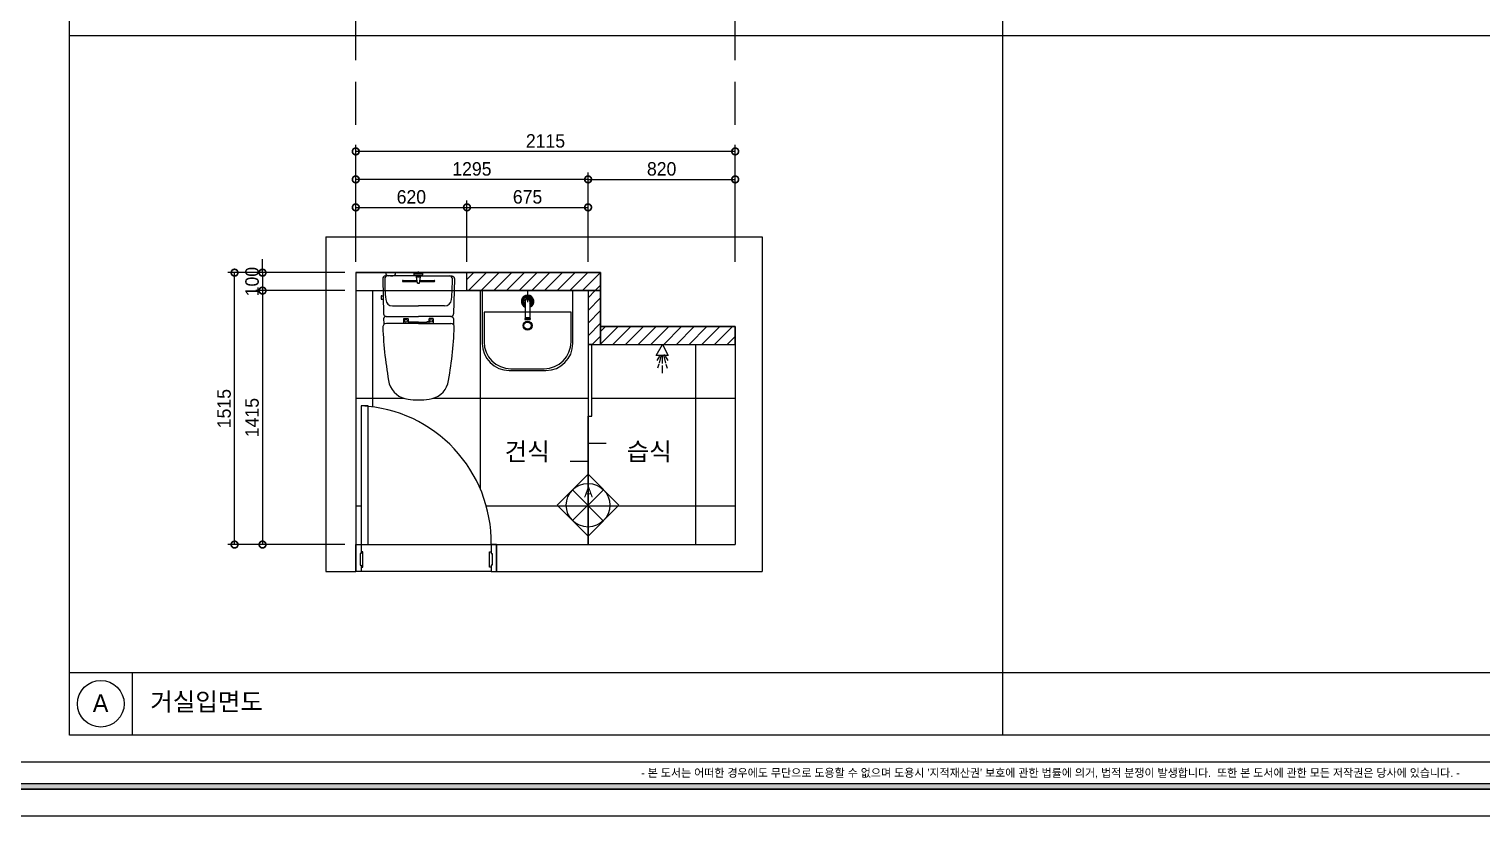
# Model space of a CAD drawing. Header units: inches. Extents: x 211248 to 488355, y -41604 to -7105.
# Drawn here: x 267673 to 275771, y -25825 to -21440 of the extents above; entities that cross this region are included whole.
import ezdxf
from ezdxf.enums import TextEntityAlignment as Align

# ---------------------------------------------------------------- set-up
doc = ezdxf.new("R2010")
doc.units = ezdxf.units.IN
doc.header["$LTSCALE"] = 60
doc.header["$MEASUREMENT"] = 0
doc.linetypes.add('DH-HID2', pattern=[1.2, 0.8, -0.4])
doc.linetypes.add('HIDDEN', pattern=[0.375, 0.25, -0.125])
for name, color, linetype in [('0-ELC TEXT', 7, 'Continuous'), ('03-WAL NEW', 3, 'Continuous'), ('06-FUR', 6, 'Continuous'), ('07-DIM', 5, 'Continuous'), ('07-DIM WAL', 5, 'Continuous'), ('08-HAT', 8, 'Continuous'), ('15 HAT', 252, 'Continuous'), ('2-con', 2, 'Continuous'), ('BATH', 4, 'Continuous'), ('CO-BATH', 6, 'Continuous'), ('door(c4)', 4, 'Continuous'), ('door(c8)', 8, 'Continuous'), ('F-SYM', 7, 'Continuous'), ('fin', 5, 'Continuous'), ('FORM(YOURNAME)-1', 1, 'Continuous'), ('FORM(YOURNAME)-11', 1, 'Continuous'), ('HL', 6, 'HIDDEN'), ('TOILET-1', 6, 'Continuous'), ('TT1', 7, 'Continuous'), ('욕실설비', 3, 'Continuous')]:
    doc.layers.add(name, color=color, linetype=linetype)
doc.styles.add('YOURNAME', font='HY울릉도M.TTF')
doc.styles.add('스타일1', font='Korail_Round_Gothic_Light.ttf')
doc.styles.add('코레일둥고', font='Korail_Round_Gothic_Medium.ttf')
doc.dimstyles.new('30', dxfattribs={"dimscale": 30, "dimtxt": 2.5, "dimasz": 2.5, "dimexe": 1.25, "dimexo": 2, "dimtad": 1, "dimdec": 0, "dimtxsty": '스타일1', "dimblk": 'DOTSMALL', "dimcen": 2.5, "dimclrd": 1, "dimclre": 1, "dimclrt": 7, "dimadec": 0, "dimazin": 0, "dimtfac": 1, "dimtdec": 0, "dimtix": 1, "dimtmove": 0, "dimatfit": 3, "dimldrblk": 'DOTSMALL', "dimfxl": 0, "dimarcsym": 0})
pattern_1 = [(90, (270788.5, -22897.6), (-600, 4e-14), []), (180, (270788.5, -22897.6), (-7e-14, -600), [])]
pattern_2 = [(45, (271720.28, -247148.795), (-35.355339, 35.355339), [])]

# ---------------------------------------------------------------- blocks, each defined once
blk = doc.blocks.new('A$C4B2D31F0')
for p, q in [((168.9, 707.3), (216.9, 707.3)), ((192.9, 707.3), (192.9, 716))]:
    blk.add_line(p, q)
at = {"layer": 'fin', "color": 4}
for p, q in [((185, 690.9), (20.4, 690.9)), ((37.2, 692.3), (24.7, 692.3)), ((37.2, 692.3), (49.7, 692.3)), ((200.9, 690.9), (365.5, 690.9)), ((47.7, 523.7), (192.9, 523.7)), ((338.2, 523.7), (192.9, 523.7)), ((12.6, 465.9), (192.9, 465.9)), ((192.9, 426.6), (13.7, 426.6)), ((373.3, 465.9), (192.9, 465.9)), ((192.9, 426.6), (372.2, 426.6))]:
    blk.add_line(p, q, dxfattribs=at)
for points in [[(20.4, 690.9), (7.9, 690.9, 0.421209), (-7.1, 675.5), (-2.4, 480.5, 0.001659)], [(365.5, 690.9), (378, 690.9, -0.421209), (392.9, 675.5), (388.3, 480.5, -0.001659)], [(12.6, 465.9, 0.371724), (-1.8, 451.2, 0.003515), (-1, 420.3, 0.320541)], [(373.3, 465.9, -0.371724), (387.7, 451.2, -0.003515), (386.9, 420.3, -0.320541)]]:
    blk.add_lwpolyline(points, format="xyb", dxfattribs=at)
for centre, radius, start, end in [((1004.3, 663.1), 1000, 179.31159, 185.94375), ((20.4, 674.9), 16, 90, 179.31159), ((24.7, 707.3), 15, 180, 270), ((49.7, 707.3), 15, 270, 0), ((365.5, 674.9), 16, 0.68841, 90), ((-618.4, 663.1), 1000, 354.05625, 0.68841), ((49.4, 563.7), 40, 185.94375, 267.51291), ((336.5, 563.7), 40, 272.48709, 354.05625), ((13.7, 406.6), 20, 90, 182.3333), ((2197.7, 495.6), 2205.9, 182.3333, 190.60807), ((12.6, 480.9), 15, 181.36509, 270), ((-1811.8, 495.6), 2205.9, 349.39193, 357.6667), ((372.2, 406.6), 20, 357.6667, 90), ((373.3, 480.9), 15, 270, 358.63491), ((148.7, 128.9), 125.5, 198.2964, 263.42408), ((237.2, 128.9), 125.5, 276.57592, 341.7036), ((192.9, 405.9), 405.9, 261.69926, 270), ((192.9, 405.9), 405.9, 270, 278.30074)]:
    blk.add_arc(centre, radius, start, end, dxfattribs=at)
at = {"layer": 'HL', "linetype": 'Continuous'}
for p, q in [((106.4, 666.3), (184.4, 666.3)), ((106.4, 659.3), (185.5, 659.3)), ((168.9, 697.3), (168.9, 707.3)), ((168.9, 697.3), (216.9, 697.3)), ((186, 692.5), (180.6, 697.3)), ((181.6, 685.5), (186, 692.5)), ((187, 651.2), (181.6, 685.5)), ((181.6, 685.5), (204.3, 685.5)), ((186, 692.5), (199.9, 692.5)), ((187, 651.2), (198.9, 651.2)), ((198.9, 651.2), (204.3, 685.5)), ((199.9, 692.5), (205.3, 697.3)), ((204.3, 685.5), (199.9, 692.5)), ((200.4, 659.3), (279.4, 659.3)), ((201.4, 666.3), (279.4, 666.3)), ((216.9, 697.3), (216.9, 707.3)), ((-16, 576.9), (-16, 564.8)), ((-12, 580.9), (-4.8, 580.9)), ((-12, 560.8), (-4.3, 560.8)), ((192.9, 433.7), (146.6, 433.7)), ((192.9, 433.7), (239.3, 433.7))]:
    blk.add_line(p, q, dxfattribs=at)
for points in [[(110.4, 426.6), (110.4, 450.8, -0.414214), (114.4, 454.8), (130.9, 454.8, -0.414214), (134.9, 450.8), (134.9, 435.2), (134.9, 426.6)], [(134.9, 435.2), (144.6, 435.2, -0.414214), (146.6, 433.2), (146.6, 426.6)], [(251, 435.2), (241.3, 435.2, 0.414214), (239.3, 433.2), (239.3, 426.6)], [(275.5, 426.6), (275.5, 450.8, 0.414214), (271.5, 454.8), (255, 454.8, 0.414214), (251, 450.8), (251, 435.2), (251, 426.6)]]:
    blk.add_lwpolyline(points, format="xyb", dxfattribs=at)
for centre in [(122.9, 440.9), (262.9, 440.9)]:
    blk.add_circle(centre, 8, dxfattribs=at)
for centre, radius, start, end in [((106.4, 662.8), 3.5, 90, 270), ((279.4, 662.8), 3.5, 270, 90), ((-12, 576.9), 4, 90, 180), ((-12, 564.8), 4, 180, 270)]:
    blk.add_arc(centre, radius, start, end, dxfattribs=at)
blk = doc.blocks.new('B-003')
blk.add_line((0, 0), (0, -65))
at = {"layer": 'CO-BATH'}
for p, q in [((-252.5, 0), (-252.5, -295)), ((252.5, 0), (-252.5, 0)), ((252.5, -295), (252.5, 0)), ((-102.5, -445), (102.5, -445))]:
    blk.add_line(p, q, dxfattribs=at)
at = {"layer": 'CO-BATH', "color": 8}
for p, q in [((-12.5, -60), (-12.5, -150.5)), ((12.5, -60), (12.5, -150.5)), ((-242.5, -120), (-242.5, -285)), ((242.5, -120), (-242.5, -120)), ((-14.5, -155.5), (-14.5, -160.5)), ((-14.5, -160.5), (14.5, -160.5)), ((-13.5, -150.5), (-13.5, -155.5)), ((13.5, -150.5), (13.5, -155.5)), ((14.5, -155.5), (14.5, -160.5)), ((242.5, -285), (242.5, -120)), ((-92.5, -435), (92.5, -435))]:
    blk.add_line(p, q, dxfattribs=at)
at = {"layer": 'CO-BATH', "color": 251}
for p, q in [((-14.5, -155.5), (14.5, -155.5)), ((-13.5, -150.5), (13.5, -150.5))]:
    blk.add_line(p, q, dxfattribs=at)
at = {"layer": 'CO-BATH', "color": 8}
blk.add_circle((0, -195), 25, dxfattribs=at)
at = {"layer": 'CO-BATH', "color": 251}
blk.add_circle((0, -195), 20, dxfattribs=at)
at = {"layer": 'CO-BATH', "color": 8}
for centre, radius, start, end in [((0, -60), 35, 290.92481, 249.07514), ((0, -60), 12.5, 359.99998, 179.99998), ((-92.5, -285), 150, 180, 270), ((92.5, -285), 150, 270, 0)]:
    blk.add_arc(centre, radius, start, end, dxfattribs=at)
at = {"layer": 'CO-BATH', "color": 251}
for radius, start, end in [(30, 294.62429, 245.37566), (25, 299.99998, 239.99998), (18, 313.98294, 226.01701)]:
    blk.add_arc((0, -60), radius, start, end, dxfattribs=at)
at = {"layer": 'CO-BATH'}
for centre, start, end in [((-102.5, -295), 180, 270), ((102.5, -295), 270, 0)]:
    blk.add_arc(centre, 150, start, end, dxfattribs=at)
blk = doc.blocks.new('AC-8')
at = {"layer": 'BATH'}
for p, q in [((-51, 54), (0, 143)), ((0, 143), (45, 54)), ((45, 54), (-51, 54)), ((-25, 47), (-46, 12)), ((-14, 47), (-28, -8)), ((-2, 49), (-2, -11)), ((10, 47), (25, -8)), ((22, 47), (43, 12)), ((-31, -16), (-41, -49)), ((-2, -27), (-2, -89)), ((28, -16), (38, -49))]:
    blk.add_line(p, q, dxfattribs=at)
blk = doc.blocks.new('A$C1AC25B95')
at = {"layer": '욕실설비', "color": 8}
for p, q in [((28, 72), (28, 75)), ((53, 74), (53, 75))]:
    blk.add_line(p, q, dxfattribs=at)
at = {"layer": 'TOILET-1', "linetype": 'Continuous', "xscale": 0.873786407766195, "yscale": 0.873786407766195, "zscale": 0.873786407766195, "rotation": 180}
blk.add_blockref('AC-8', (40, 125), dxfattribs=at)
blk = doc.blocks.new('_DOTSMALL')
at = {"color": 0, "linetype": 'ByBlock', "const_width": 0.5}
blk.add_lwpolyline([(-0.0625, 0, 1), (0.0625, 0, 1)], format="xyb", close=True, dxfattribs=at)
blk = doc.blocks.new('*D336')
at = {"layer": '07-DIM', "color": 1, "lineweight": -2}
for p, q in [((269433.5, -22797.6), (268780.4, -22797.6)), ((268817.9, -24312.6), (268817.9, -22797.6)), ((269433.5, -24312.6), (268780.4, -24312.6))]:
    blk.add_line(p, q, dxfattribs=at)
at = {"layer": 'Defpoints', "color": 0}
for p in [(268817.9, -22797.6), (269493.5, -22797.6), (269493.5, -24312.6)]:
    blk.add_point(p, dxfattribs=at)
at = {"layer": '07-DIM', "color": 1, "lineweight": -2, "xscale": 75, "yscale": 75, "zscale": 75}
for p, rotation in [((268817.9, -22797.6), 90), ((268817.9, -24312.6), 270)]:
    blk.add_blockref('_DOTSMALL', p, dxfattribs=dict(at, rotation=rotation))
at = {"layer": '07-DIM', "color": 7, "insert": (268759.9, -23555.1), "char_height": 75, "attachment_point": 5, "rotation": 90, "style": '스타일1'}
blk.add_mtext('1515', dxfattribs=at)
blk = doc.blocks.new('*D337')
at = {"layer": '07-DIM', "color": 1, "lineweight": -2}
for p, q in [((268973.8, -22797.6), (268973.8, -22722.6)), ((269433.5, -22797.6), (268936.3, -22797.6)), ((268973.8, -22797.6), (268973.8, -22897.6)), ((269433.5, -22897.6), (268936.3, -22897.6)), ((268973.8, -22897.6), (268973.8, -22972.6))]:
    blk.add_line(p, q, dxfattribs=at)
at = {"layer": 'Defpoints', "color": 0}
for p in [(269493.5, -22797.6), (268973.8, -22897.6), (269493.5, -22897.6)]:
    blk.add_point(p, dxfattribs=at)
at = {"layer": '07-DIM', "color": 1, "lineweight": -2, "xscale": 75, "yscale": 75, "zscale": 75}
for p, rotation in [((268973.8, -22797.6), 270), ((268973.8, -22897.6), 90)]:
    blk.add_blockref('_DOTSMALL', p, dxfattribs=dict(at, rotation=rotation))
at = {"layer": '07-DIM', "color": 7, "insert": (268915.8, -22847.6), "char_height": 75, "attachment_point": 5, "rotation": 90, "style": '스타일1'}
blk.add_mtext('100', dxfattribs=at)
blk = doc.blocks.new('*D338')
at = {"layer": '07-DIM', "color": 1, "lineweight": -2}
for p, q in [((269433.5, -22897.6), (268936.3, -22897.6)), ((268973.8, -22897.6), (268973.8, -24312.6)), ((269433.5, -24312.6), (268936.3, -24312.6))]:
    blk.add_line(p, q, dxfattribs=at)
at = {"layer": 'Defpoints', "color": 0}
for p in [(269493.5, -22897.6), (268973.8, -24312.6), (269493.5, -24312.6)]:
    blk.add_point(p, dxfattribs=at)
at = {"layer": '07-DIM', "color": 1, "lineweight": -2, "xscale": 75, "yscale": 75, "zscale": 75}
for p, rotation in [((268973.8, -22897.6), 90), ((268973.8, -24312.6), 270)]:
    blk.add_blockref('_DOTSMALL', p, dxfattribs=dict(at, rotation=rotation))
at = {"layer": '07-DIM', "color": 7, "insert": (268915.8, -23605.1), "char_height": 75, "attachment_point": 5, "rotation": 90, "style": '스타일1'}
blk.add_mtext('1415', dxfattribs=at)
blk = doc.blocks.new('*D339')
at = {"layer": '07-DIM', "color": 1, "lineweight": -2}
for p, q in [((269493.5, -22737.6), (269493.5, -22084.5)), ((271608.5, -22737.6), (271608.5, -22084.5)), ((271608.5, -22122), (269493.5, -22122))]:
    blk.add_line(p, q, dxfattribs=at)
at = {"layer": 'Defpoints', "color": 0}
for p in [(269493.5, -22122), (269493.5, -22797.6), (271608.5, -22797.6)]:
    blk.add_point(p, dxfattribs=at)
at = {"layer": '07-DIM', "color": 1, "lineweight": -2, "xscale": 75, "yscale": 75, "zscale": 75, "rotation": 180}
blk.add_blockref('_DOTSMALL', (269493.5, -22122), dxfattribs=at)
at = {"layer": '07-DIM', "color": 1, "lineweight": -2, "xscale": 75, "yscale": 75, "zscale": 75}
blk.add_blockref('_DOTSMALL', (271608.5, -22122), dxfattribs=at)
at = {"layer": '07-DIM', "color": 7, "insert": (270551, -22064), "char_height": 75, "attachment_point": 5, "style": '스타일1'}
blk.add_mtext('2115', dxfattribs=at)
blk = doc.blocks.new('*D340')
at = {"layer": '07-DIM', "color": 1, "lineweight": -2}
for p, q in [((270788.5, -22737.6), (270788.5, -22240.4)), ((271608.5, -22737.6), (271608.5, -22240.4)), ((270788.5, -22277.9), (271608.5, -22277.9))]:
    blk.add_line(p, q, dxfattribs=at)
at = {"layer": 'Defpoints', "color": 0}
for p in [(271608.5, -22277.9), (270788.5, -22797.6), (271608.5, -22797.6)]:
    blk.add_point(p, dxfattribs=at)
at = {"layer": '07-DIM', "color": 1, "lineweight": -2, "xscale": 75, "yscale": 75, "zscale": 75, "rotation": 180}
blk.add_blockref('_DOTSMALL', (270788.5, -22277.9), dxfattribs=at)
at = {"layer": '07-DIM', "color": 1, "lineweight": -2, "xscale": 75, "yscale": 75, "zscale": 75}
blk.add_blockref('_DOTSMALL', (271608.5, -22277.9), dxfattribs=at)
at = {"layer": '07-DIM', "color": 7, "insert": (271198.5, -22219.9), "char_height": 75, "attachment_point": 5, "style": '스타일1'}
blk.add_mtext('820', dxfattribs=at)
blk = doc.blocks.new('*D341')
at = {"layer": '07-DIM', "color": 1, "lineweight": -2}
for p, q in [((269493.5, -22737.6), (269493.5, -22240.4)), ((270788.5, -22737.6), (270788.5, -22240.4)), ((270788.5, -22277.9), (269493.5, -22277.9))]:
    blk.add_line(p, q, dxfattribs=at)
at = {"layer": 'Defpoints', "color": 0}
for p in [(269493.5, -22277.9), (269493.5, -22797.6), (270788.5, -22797.6)]:
    blk.add_point(p, dxfattribs=at)
at = {"layer": '07-DIM', "color": 1, "lineweight": -2, "xscale": 75, "yscale": 75, "zscale": 75, "rotation": 180}
blk.add_blockref('_DOTSMALL', (269493.5, -22277.9), dxfattribs=at)
at = {"layer": '07-DIM', "color": 1, "lineweight": -2, "xscale": 75, "yscale": 75, "zscale": 75}
blk.add_blockref('_DOTSMALL', (270788.5, -22277.9), dxfattribs=at)
at = {"layer": '07-DIM', "color": 7, "insert": (270141, -22219.9), "char_height": 75, "attachment_point": 5, "style": '스타일1'}
blk.add_mtext('1295', dxfattribs=at)
blk = doc.blocks.new('*D342')
at = {"layer": '07-DIM', "color": 1, "lineweight": -2}
for p, q in [((270113.5, -22737.6), (270113.5, -22396.3)), ((270788.5, -22737.6), (270788.5, -22396.3)), ((270113.5, -22433.8), (270788.5, -22433.8))]:
    blk.add_line(p, q, dxfattribs=at)
at = {"layer": 'Defpoints', "color": 0}
for p in [(270788.5, -22433.8), (270113.5, -22797.6), (270788.5, -22797.6)]:
    blk.add_point(p, dxfattribs=at)
at = {"layer": '07-DIM', "color": 1, "lineweight": -2, "xscale": 75, "yscale": 75, "zscale": 75, "rotation": 180}
blk.add_blockref('_DOTSMALL', (270113.5, -22433.8), dxfattribs=at)
at = {"layer": '07-DIM', "color": 1, "lineweight": -2, "xscale": 75, "yscale": 75, "zscale": 75}
blk.add_blockref('_DOTSMALL', (270788.5, -22433.8), dxfattribs=at)
at = {"layer": '07-DIM', "color": 7, "insert": (270451, -22375.8), "char_height": 75, "attachment_point": 5, "style": '스타일1'}
blk.add_mtext('675', dxfattribs=at)
blk = doc.blocks.new('*D343')
at = {"layer": '07-DIM', "color": 1, "lineweight": -2}
for p, q in [((269493.5, -22737.6), (269493.5, -22396.3)), ((270113.5, -22737.6), (270113.5, -22396.3)), ((269493.5, -22433.8), (270113.5, -22433.8))]:
    blk.add_line(p, q, dxfattribs=at)
at = {"layer": 'Defpoints', "color": 0}
for p in [(270113.5, -22433.8), (269493.5, -22797.6), (270113.5, -22797.6)]:
    blk.add_point(p, dxfattribs=at)
at = {"layer": '07-DIM', "color": 1, "lineweight": -2, "xscale": 75, "yscale": 75, "zscale": 75, "rotation": 180}
blk.add_blockref('_DOTSMALL', (269493.5, -22433.8), dxfattribs=at)
at = {"layer": '07-DIM', "color": 1, "lineweight": -2, "xscale": 75, "yscale": 75, "zscale": 75}
blk.add_blockref('_DOTSMALL', (270113.5, -22433.8), dxfattribs=at)
at = {"layer": '07-DIM', "color": 7, "insert": (269803.5, -22375.8), "char_height": 75, "attachment_point": 5, "style": '스타일1'}
blk.add_mtext('620', dxfattribs=at)
blk = doc.blocks.new('FORM-ELEVATION')
at = {"layer": 'FORM(YOURNAME)-11'}
h = blk.add_hatch(color=256, dxfattribs=at)
h.dxf.hatch_style = 1
h.paths.add_polyline_path([(-10309, 35708), (71691, 35708), (71691, 35508), (-10309, 35508)])
h.paths.add_polyline_path([(-10309, -21492), (71691, -21492), (71691, -21692), (-10309, -21692)])
at = {"layer": 'Defpoints', "color": 158}
blk.add_line((62481, -20692), (-10309, -20692), dxfattribs=at)
for points in [[(-10309, -21692), (71691, -21692), (71691, 35708), (-10309, 35708)], [(-8309, 33708), (61071, 33708), (61071, -19692), (-8309, -19692)]]:
    blk.add_lwpolyline(points, close=True, dxfattribs=at)
at = {"layer": 'FORM(YOURNAME)-11', "color": 250}
blk.add_lwpolyline([(-11309, -22692), (72691, -22692), (72691, 36708), (-11309, 36708)], close=True, dxfattribs=at)
at = {"layer": 'FORM(YOURNAME)-11'}
blk.add_lwpolyline([(-10309, -21492), (71691, -21492), (71691, -21692), (-10309, -21692)], close=True, dxfattribs=at)
at = {"layer": 'FORM(YOURNAME)-11', "color": 1, "style": 'YOURNAME'}
blk.add_text("- 본 도서는 어떠한 경우에도 무단으로 도용할 수 없으며 도용시 '지적재산권' 보호에 관한 법률에 의거, 법적 분쟁이 발생합니다.  또한 본 도서에 관한 모든 저작권은 당사에 있습니다. -", height=300, dxfattribs=at).set_placement((28146, -21092), align=Align.MIDDLE_CENTER)
at = {"layer": 'FORM(YOURNAME)-11', "color": 3, "style": 'YOURNAME'}
for tag, height, p in [('1', 450, (71041, -1219)), ('2', 450, (71041, -1863)), ('3', 450, (71041, -3150)), ('4', 450, (71041, -5081)), ('5', 515, (71041, -7398)), ('6', 515, (71041, -9650)), ('7', 515, (71041, -11903)), ('8', 515, (71041, -14155)), ('9', 515, (71041, -16408)), ('10', 515, (66791, -18596)), ('11', 515, (71041, -18660)), ('12', 515, (66791, -20848)), ('13', 515, (71041, -20848))]:
    blk.add_attdef(tag, text='', height=height, dxfattribs=at).set_placement(p, align=Align.MIDDLE_RIGHT)
blk = doc.blocks.new('*U465')
at = {"layer": 'FORM(YOURNAME)-1', "xscale": 0.15, "yscale": 0.15, "zscale": 0.15}
blk.add_blockref('FORM-ELEVATION', (269143.8, -22420.8), dxfattribs=at)

msp = doc.modelspace()

# ---------------------------------------------------------------- hatches: boundary and pattern name
at = {"layer": '0-ELC TEXT'}
h = msp.add_hatch(dxfattribs=at)
h.set_pattern_fill('_USER', color=140, scale=600, angle=90, double=1, pattern_type=0)
h.set_pattern_definition(pattern_1)
h.paths.add_polyline_path([(270788.5, -23197.6), (270788.5, -22897.6), (270703.5, -22897.6), (270703.5, -23192.6, -0.414214), (270553.5, -23342.6), (270348.5, -23342.6, -0.414214), (270198.5, -23192.6), (270198.5, -22897.6), (270041.9, -22897.6), (270038.9, -23026.3, -0.407252), (270023.9, -23041, -0.371724), (270038.3, -23055.7, -0.003515), (270037.4, -23086.6, -0.200323), (270042.8, -23101.1, -0.036121), (270006.9, -23417.3, -0.292078), (269902.1, -23502.6, -0.036235), (269843.5, -23506.9, -0.036235), (269784.9, -23502.6, -0.292078), (269680.1, -23417.3, -0.036121), (269644.2, -23101.1, -0.200323), (269649.6, -23086.6, -0.003515), (269648.8, -23055.7, -0.371724), (269663.2, -23041, -0.407252), (269648.2, -23026.3), (269646.2, -22946.1), (269638.6, -22946.1, -0.414214), (269634.6, -22942.1), (269634.6, -22930, -0.414214), (269638.6, -22926), (269645.8, -22926), (269645.1, -22897.6), (269493.5, -22897.6), (269493.5, -24312.6), (269523.5, -24312.6), (269523.5, -24312.6), (269523.5, -23539.6), (269563.5, -23539.6), (269563.5, -23542.6, -0.389166), (270248.5, -24312.6), (270278.5, -24312.6), (270788.5, -24312.6)])
h = msp.add_hatch(dxfattribs=at)
h.set_pattern_fill('_USER', color=140, scale=600, angle=90, double=1, pattern_type=0)
h.set_pattern_definition(pattern_1)
h.paths.add_polyline_path([(271608.5, -23197.6), (271203.5, -23197.6), (271234.8, -23258.7), (271168.6, -23258.7), (271203.5, -23197.6), (270858.5, -23197.6), (270808.5, -23197.6), (270808.5, -23597.6), (270788.5, -23597.6), (270788.5, -24312.6), (271608.5, -24312.6)])
at = {"layer": '08-HAT'}
h = msp.add_hatch(dxfattribs=at)
h.set_pattern_fill('_USER', color=8, scale=50, angle=45, pattern_type=0)
h.set_pattern_definition(pattern_2)
h.paths.add_polyline_path([(270113.5, -22797.6), (270113.5, -22897.6), (270858.5, -22897.6), (270858.5, -22797.6)])
h = msp.add_hatch(dxfattribs=at)
h.set_pattern_fill('_USER', color=8, scale=50, angle=45, pattern_type=0)
h.set_pattern_definition(pattern_2)
h.paths.add_polyline_path([(270788.5, -23197.6), (270858.5, -23197.6), (270858.5, -22897.6), (270788.5, -22897.6)])
h = msp.add_hatch(dxfattribs=at)
h.set_pattern_fill('_USER', color=8, scale=50, angle=45, pattern_type=0)
h.set_pattern_definition([(45, (271720.28, -224283.295), (-35.355339, 35.355339), [])])
h.paths.add_polyline_path([(270858.5, -23097.6), (270858.5, -23197.6), (271608.5, -23197.6), (271608.5, -23097.6)])

# ---------------------------------------------------------------- linework, layer by layer
for p, q in [((273101, -25374.5), (273101, -17364.5)), ((267897.5, -25024.5), (278304.5, -25024.5)), ((268247.5, -25024.5), (268247.5, -25374.5))]:
    msp.add_line(p, q)
msp.add_circle((268072.5, -25199.5), 130)
at = {"layer": '0-ELC TEXT', "color": 140}
msp.add_line((270788.5, -23197.6), (270788.5, -24312.6), dxfattribs=at)
at = {"layer": '03-WAL NEW'}
for points in [[(269493.5, -22897.6), (270858.5, -22897.6), (270858.5, -22797.6), (269493.5, -22797.6)], [(271608.5, -23197.6), (271608.5, -23097.6), (270858.5, -23097.6), (270858.5, -23197.6)]]:
    msp.add_lwpolyline(points, close=True, dxfattribs=at)
msp.add_lwpolyline([(270858.5, -22797.6), (270858.5, -22897.6), (270113.5, -22897.6), (270113.5, -22797.6), (270858.5, -22797.6)], dxfattribs=at)
at = {"layer": '03-WAL NEW', "color": 8}
msp.add_lwpolyline([(270688.5, -23847.6), (270788.5, -23847.6), (270788.5, -23747.6), (270888.5, -23747.6)], dxfattribs=at)
at = {"layer": '08-HAT'}
for p, q in [((269523.5, -24312.6), (270248.5, -24312.6)), ((270248.5, -24462.6), (269523.5, -24462.6))]:
    msp.add_line(p, q, dxfattribs=at)
at = {"layer": '08-HAT', "color": 8}
msp.add_lwpolyline([(270858.5, -23197.6), (270858.5, -22897.6), (270788.5, -22897.6), (270788.5, -23197.6)], close=True, dxfattribs=at)
at = {"layer": '2-con'}
for p, q in [((269326.5, -22597.6), (271758.5, -22597.6)), ((269326.5, -22597.6), (269326.5, -24462.6)), ((271758.5, -22597.6), (271758.5, -24462.6)), ((269493.5, -22797.6), (270858.5, -22797.6)), ((269493.5, -22797.6), (269493.5, -24462.6)), ((270858.5, -22797.6), (270858.5, -23097.6)), ((270858.5, -23097.6), (271608.5, -23097.6)), ((271608.5, -23097.6), (271608.5, -24312.6)), ((270858.5, -23197.6), (271608.5, -23197.6)), ((270251.5, -24312.6), (271608.5, -24312.6)), ((270278.5, -24312.6), (270278.5, -24462.6)), ((269326.5, -24462.6), (269493.5, -24462.6)), ((270251.5, -24462.6), (271758.5, -24462.6))]:
    msp.add_line(p, q, dxfattribs=at)
at = {"layer": 'CO-BATH', "color": 251, "linetype": 'DH-HID2', "ltscale": 5}
for p, q in [((269493.5, -22693.7), (269493.5, -20518.8)), ((271608.5, -22693.7), (271608.5, -20518.8))]:
    msp.add_line(p, q, dxfattribs=at)
at = {"layer": 'door(c4)'}
for p, q in [((269493.5, -24422.6), (269493.5, -24452.6)), ((269493.5, -24452.6), (269493.5, -24422.6))]:
    msp.add_line(p, q, dxfattribs=at)
msp.add_lwpolyline([(270808.5, -23597.6), (270808.5, -23197.6), (270788.5, -23197.6), (270788.5, -23597.6)], close=True, dxfattribs=at)
at = {"layer": 'door(c4)', "ltscale": 30}
for points in [[(269523.5, -24312.6), (269563.5, -24312.6), (269563.5, -23539.6), (269523.5, -23539.6)], [(269533.5, -24352.6), (269523.5, -24352.6), (269523.5, -24362.6), (269518.5, -24362.6), (269518.5, -24427.6), (269523.5, -24427.6), (269523.5, -24437.6), (269533.5, -24437.6)], [(270238.5, -24352.6), (270248.5, -24352.6), (270248.5, -24362.6), (270253.5, -24362.6), (270253.5, -24427.6), (270248.5, -24427.6), (270248.5, -24437.6), (270238.5, -24437.6)]]:
    msp.add_lwpolyline(points, close=True, dxfattribs=at)
for points in [[(269493.5, -24462.6), (269493.5, -24312.6), (269523.5, -24312.6), (269523.5, -24362.6), (269518.5, -24362.6), (269518.5, -24427.6), (269523.5, -24427.6), (269523.5, -24462.6), (269493.5, -24462.6)], [(270278.5, -24462.6), (270278.5, -24312.6), (270248.5, -24312.6), (270248.5, -24362.6), (270253.5, -24362.6), (270253.5, -24427.6), (270248.5, -24427.6), (270248.5, -24462.6), (270278.5, -24462.6)]]:
    msp.add_lwpolyline(points, dxfattribs=at)
at = {"layer": 'door(c8)', "ltscale": 0.3}
msp.add_arc((269486.3, -24301), 762.3, 359.12846, 87.20101, dxfattribs=at)
at = {"layer": 'F-SYM'}
msp.add_line((278714.2, -21479), (267897.5, -21479), dxfattribs=at)
at = {"layer": 'TT1'}
for p, q in [((270616.5, -24093.1), (270788.5, -23921.1)), ((270960.5, -24093.1), (270788.5, -23921.1)), ((270702.5, -24007.1), (270871.7, -24179.5)), ((270874.5, -24007.1), (270702.5, -24179.1)), ((270788.5, -24265.1), (270616.5, -24093.1)), ((270788.5, -24265.1), (270960.5, -24093.1))]:
    msp.add_line(p, q, dxfattribs=at)
msp.add_circle((270788.5, -24093.1), 121.6, dxfattribs=at)

# ---------------------------------------------------------------- block references
msp.add_blockref('A$C4B2D31F0', (269650.6, -23506.9))
at = {"layer": '06-FUR', "xscale": 0.7874015748031495, "yscale": 0.7874015748031495, "zscale": 0.7874015748031495, "rotation": 180}
msp.add_blockref('A$C1AC25B95', (271234.8, -23197.6), dxfattribs=at)
at = {"layer": '07-DIM WAL'}
msp.add_blockref('B-003', (270451, -22897.6), dxfattribs=at)
at = {"layer": '15 HAT'}
msp.add_blockref('*U465', (0, 0), dxfattribs=at)

# ---------------------------------------------------------------- texts
at = {"layer": '0-ELC TEXT', "style": '코레일둥고'}
for s, p in [('건식', (270323.5, -23844.3)), ('습식', (271003.5, -23844.3)), ('A', (268027.5, -25246.3)), ('거실입면도', (268348.4, -25238.4))]:
    msp.add_text(s, height=100, dxfattribs=at).set_placement(p)
at = {"layer": 'TT1', "style": '코레일둥고'}
msp.add_text('A', height=56.1, dxfattribs=at).set_placement((270790.5, -24020.6), align=Align.MIDDLE)

# ---------------------------------------------------------------- dimensions: what is measured, and where the dimension line sits
at = {"layer": '07-DIM'}
for base, p1, p2, picture, middle in [((269493.5, -22122), (271608.5, -22797.6), (269493.5, -22797.6), '*D339', (270551, -22064)), ((269493.5, -22277.9), (270788.5, -22797.6), (269493.5, -22797.6), '*D341', (270141, -22219.9)), ((271608.5, -22277.9), (270788.5, -22797.6), (271608.5, -22797.6), '*D340', (271198.5, -22219.9)), ((270113.5, -22433.8), (269493.5, -22797.6), (270113.5, -22797.6), '*D343', (269803.5, -22375.8)), ((270788.5, -22433.8), (270113.5, -22797.6), (270788.5, -22797.6), '*D342', (270451, -22375.8))]:
    dim = msp.add_linear_dim(base=base, p1=p1, p2=p2, dimstyle='30', override={"dimfxl": 1.25}, dxfattribs=at)
    dim.commit()
    dim.dimension.update_dxf_attribs({"geometry": picture, "text_midpoint": middle})
for base, p1, p2, picture, middle in [((268973.8, -22897.6), (269493.5, -22797.6), (269493.5, -22897.6), '*D337', (268915.8, -22847.6)), ((268817.9, -22797.6), (269493.5, -24312.6), (269493.5, -22797.6), '*D336', (268759.9, -23555.1)), ((268973.8, -24312.6), (269493.5, -22897.6), (269493.5, -24312.6), '*D338', (268915.8, -23605.1))]:
    dim = msp.add_linear_dim(base=base, p1=p1, p2=p2, angle=90, dimstyle='30', override={"dimfxl": 1.25}, dxfattribs=at)
    dim.commit()
    dim.dimension.update_dxf_attribs({"geometry": picture, "text_midpoint": middle})

doc.saveas('drawing.dxf')
